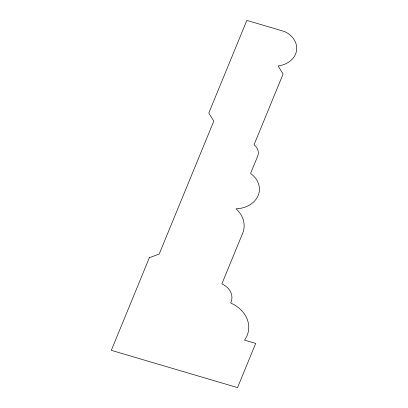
<?xml version="1.0" encoding="UTF-8"?>
<svg xmlns="http://www.w3.org/2000/svg" width="408" height="408" viewBox="0 0 408 408"><rect width="100%" height="100%" fill="white"/><g stroke="black" fill="none" stroke-linecap="round" stroke-linejoin="round"><path stroke-width="0.61" d="M149.348 257.739L111.308 350.35L237.538 387.6L255.694 343.409L244.555 340.124A33.109 26.546 5.3 0 0 230.668 302.996A18.758 15.04 5.3 0 0 221.865 283.881L242.439 233.799A30.641 24.567 5.3 0 0 236.059 208.794A25.424 20.38 5.3 0 0 258.172 195.503A25.424 20.38 5.3 0 0 250.583 173.446L257.846 155.769A13.581 10.889 5.3 0 0 254.051 144.738L283.096 74.037L278.088 65.953A23.195 18.6 5.3 0 0 296.458 51.112A23.195 18.6 5.3 0 0 284.682 31.564L246.85 20.4L208.804 113.011L213.812 121.094L159.196 254.041L149.348 257.739"/></g></svg>
